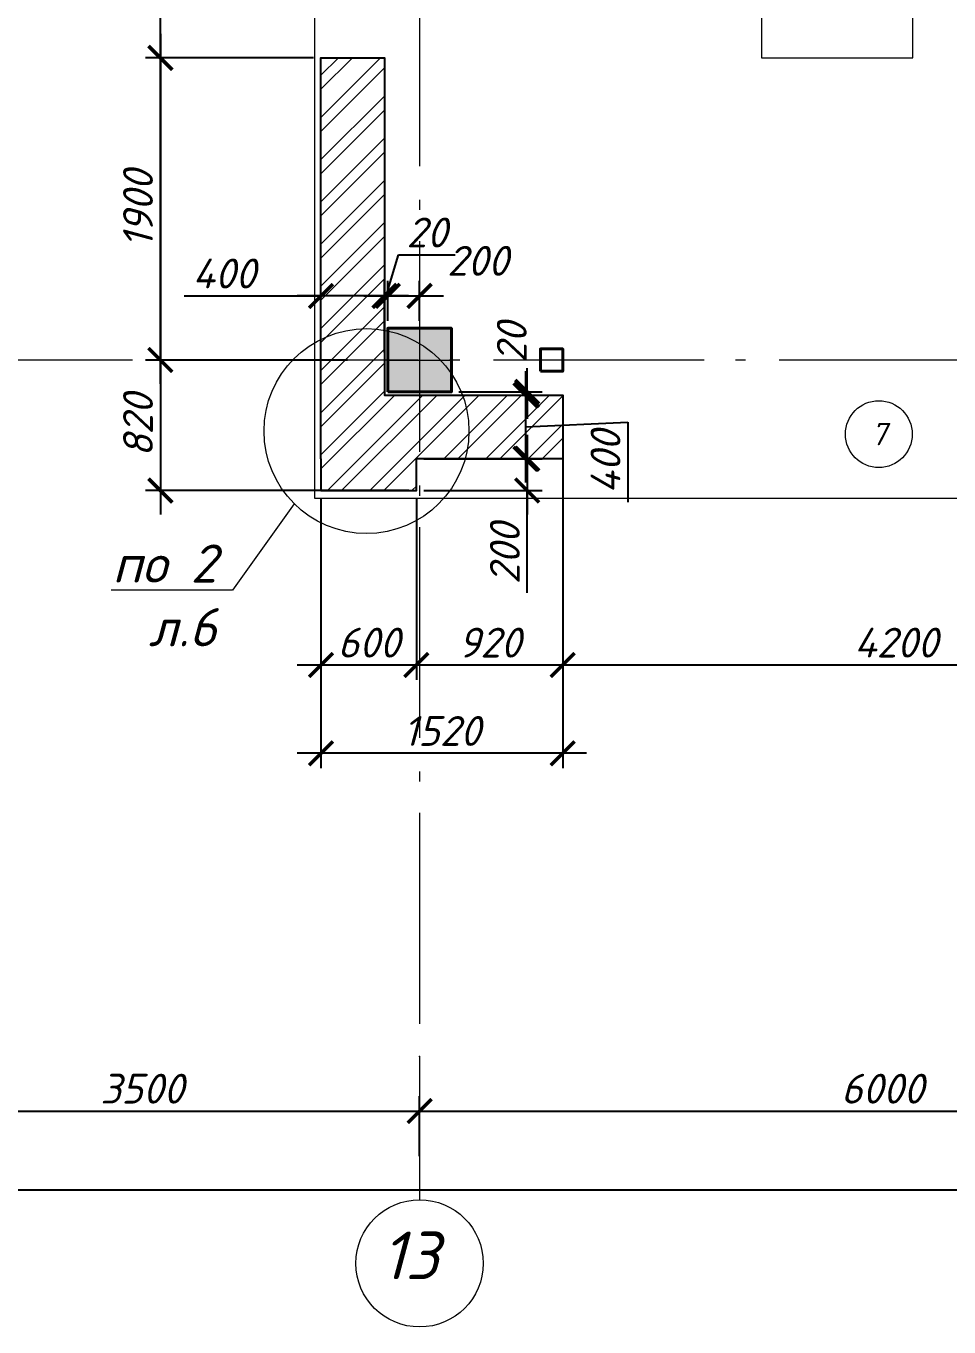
# Model space of a CAD drawing. Header units: millimetres. Extents: x -238377 to 196118, y -123284 to 30177.
# Drawn here: x -68892 to -63089, y 2393 to 10571 of the extents above; entities that cross this region are included whole.
import ezdxf
from ezdxf import colors
from ezdxf.entities.mleader import LeaderData, LeaderLine
from ezdxf.enums import TextEntityAlignment as Align
from ezdxf.math import Vec2, Vec3

# ---------------------------------------------------------------- set-up
doc = ezdxf.new("R2010")
doc.units = ezdxf.units.MM
doc.header["$MEASUREMENT"] = 0
doc.linetypes.add('Double Dashed', pattern=[1797.222233, 1325, -211.666656, 63.333344, -197.222233])
doc.layers.get('0').update_dxf_attribs({"lineweight": 5})
doc.layers.add('#Hatch', color=7, linetype='Continuous', lineweight=5, true_color=0x4d4d4d)
for name, color, linetype, lineweight in [('#Выноски', 150, 'Continuous', 15), ('#размеры', 7, 'Continuous', 5), ('колонны_Ном._пера__94', 252, 'Continuous', 13), ('колонны_Ном._пера__99', 7, 'Continuous', 40), ('оси_Ном._пера__96', 7, 'Continuous', 5), ('оси_Ном._пера__97', 7, 'Continuous', 20), ('чертеж_Ном._пера__97', 7, 'Continuous', 20)]:
    doc.layers.add(name, color=color, linetype=linetype, lineweight=lineweight)
for name, color, linetype in [('#стены наруж', 7, 'Continuous'), ('колонны', 7, 'Continuous'), ('оси', 7, 'Continuous'), ('чертеж', 7, 'Continuous')]:
    doc.layers.add(name, color=color, linetype=linetype)
doc.styles.get("Standard").update_dxf_attribs({"font": 'isocpeui.ttf'})
doc.styles.add('STEP PR', font='isocpeui.ttf')
doc.styles.add('СГЕНЕРИР_СТИЛЬ_3', font='gost_2_304-81_type.ttf')
doc.dimstyles.new('SPDS', dxfattribs={"dimscale": 10, "dimtxt": 2.5, "dimasz": 2, "dimexe": 1.25, "dimexo": 0.625, "dimtad": 1, "dimdec": 0, "dimrnd": 0.001, "dimtxsty": 'STEP PR', "dimblk": 'ARCHTICK', "dimcen": 2.5, "dimdle": 2, "dimclrd": 256, "dimclre": 256, "dimclrt": 7, "dimadec": 0, "dimazin": 2, "dimtfac": 0.75, "dimtdec": 0, "dimtmove": 1, "dimatfit": 3, "dimfxl": 1, "dimtolj": 1, "dimarcsym": 1})

# ---------------------------------------------------------------- blocks, each defined once
blk = doc.blocks.new('_ArchTick')
at = {"color": 0, "linetype": 'ByBlock', "const_width": 0.15}
blk.add_lwpolyline([(-0.5, -0.5), (0.5, 0.5)], dxfattribs=at)
blk = doc.blocks.new('*D461')
at = {"layer": '#размеры', "lineweight": -2, "transparency": 16777216}
for p, q in [((-128067.3, 4256.5), (-128067.3, 3160.8)), ((-60417.3, 3452.2), (-60417.3, 3160.8)), ((-128217.3, 3254.5), (-60267.3, 3254.5))]:
    blk.add_line(p, q, dxfattribs=at)
at = {"layer": 'Defpoints', "color": 0, "transparency": 16777216}
for p in [(-128067.3, 4303.4), (-60417.3, 3499.1), (-60417.3, 3254.5)]:
    blk.add_point(p, dxfattribs=at)
at = {"layer": '#размеры', "lineweight": -2, "transparency": 16777216, "xscale": 150, "yscale": 150, "zscale": 150, "rotation": 180}
blk.add_blockref('_ArchTick', (-128067.3, 3254.5), dxfattribs=at)
at = {"layer": '#размеры', "lineweight": -2, "transparency": 16777216, "xscale": 150, "yscale": 150, "zscale": 150}
blk.add_blockref('_ArchTick', (-60417.3, 3254.5), dxfattribs=at)
at = {"layer": '#размеры', "color": 7, "transparency": 16777216, "insert": (-94721.2, 3396.4), "char_height": 187.5, "attachment_point": 5, "style": 'STEP PR'}
blk.add_mtext('\\A1;67650', dxfattribs=at)
blk = doc.blocks.new('*D474')
at = {"layer": '#размеры', "lineweight": -2, "transparency": 16777216}
for p, q in [((-69917.3, 3466), (-69917.3, 3844.3)), ((-66417.3, 3546), (-66417.3, 3844.3)), ((-70067.3, 3750.6), (-66267.3, 3750.6))]:
    blk.add_line(p, q, dxfattribs=at)
at = {"layer": 'Defpoints', "color": 0, "transparency": 16777216}
for p in [(-66417.3, 3750.6), (-66417.3, 3499.1), (-69917.3, 3419.1)]:
    blk.add_point(p, dxfattribs=at)
at = {"layer": '#размеры', "lineweight": -2, "transparency": 16777216, "xscale": 150, "yscale": 150, "zscale": 150, "rotation": 180}
blk.add_blockref('_ArchTick', (-69917.3, 3750.6), dxfattribs=at)
at = {"layer": '#размеры', "lineweight": -2, "transparency": 16777216, "xscale": 150, "yscale": 150, "zscale": 150}
blk.add_blockref('_ArchTick', (-66417.3, 3750.6), dxfattribs=at)
at = {"layer": '#размеры', "color": 7, "transparency": 16777216, "insert": (-68162.6, 3891.2), "char_height": 187.5, "attachment_point": 5, "style": 'STEP PR'}
blk.add_mtext('\\A1;3500', dxfattribs=at)
blk = doc.blocks.new('*D475')
at = {"layer": '#размеры', "lineweight": -2, "transparency": 16777216}
for p, q in [((-66417.3, 3466), (-66417.3, 3844.3)), ((-60417.3, 3466), (-60417.3, 3844.3)), ((-66567.3, 3750.6), (-60267.3, 3750.6))]:
    blk.add_line(p, q, dxfattribs=at)
at = {"layer": 'Defpoints', "color": 0, "transparency": 16777216}
for p in [(-60417.3, 3750.6), (-66417.3, 3419.1), (-60417.3, 3419.1)]:
    blk.add_point(p, dxfattribs=at)
at = {"layer": '#размеры', "lineweight": -2, "transparency": 16777216, "xscale": 150, "yscale": 150, "zscale": 150, "rotation": 180}
blk.add_blockref('_ArchTick', (-66417.3, 3750.6), dxfattribs=at)
at = {"layer": '#размеры', "lineweight": -2, "transparency": 16777216, "xscale": 150, "yscale": 150, "zscale": 150}
blk.add_blockref('_ArchTick', (-60417.3, 3750.6), dxfattribs=at)
at = {"layer": '#размеры', "color": 7, "transparency": 16777216, "insert": (-63508.2, 3891.2), "char_height": 187.5, "attachment_point": 5, "style": 'STEP PR'}
blk.add_mtext('\\A1;6000', dxfattribs=at)
blk = doc.blocks.new('*D486')
at = {"layer": '#размеры', "lineweight": -2, "transparency": 16777216}
for p, q in [((-65517.3, 8044.2), (-65517.3, 6460.7)), ((-61317.3, 8044.2), (-61317.3, 6460.7)), ((-65667.3, 6554.5), (-61167.3, 6554.5))]:
    blk.add_line(p, q, dxfattribs=at)
at = {"layer": 'Defpoints', "color": 0, "transparency": 16777216}
for p in [(-65517.3, 8091), (-61317.3, 8091), (-61317.3, 6554.5)]:
    blk.add_point(p, dxfattribs=at)
at = {"layer": '#размеры', "lineweight": -2, "transparency": 16777216, "xscale": 150, "yscale": 150, "zscale": 150, "rotation": 180}
blk.add_blockref('_ArchTick', (-65517.3, 6554.5), dxfattribs=at)
at = {"layer": '#размеры', "lineweight": -2, "transparency": 16777216, "xscale": 150, "yscale": 150, "zscale": 150}
blk.add_blockref('_ArchTick', (-61317.3, 6554.5), dxfattribs=at)
at = {"layer": '#размеры', "color": 7, "transparency": 16777216, "insert": (-63422.3, 6695.1), "char_height": 187.5, "attachment_point": 5, "style": 'STEP PR'}
blk.add_mtext('\\A1;4200', dxfattribs=at)
blk = doc.blocks.new('*D492')
at = {"layer": '#размеры', "lineweight": -2, "transparency": 16777216}
for p, q in [((-68047.2, 10221), (-68047.2, 11541)), ((-66984.2, 11391), (-68140.9, 11391)), ((-67084.2, 10371), (-68140.9, 10371))]:
    blk.add_line(p, q, dxfattribs=at)
at = {"layer": 'Defpoints', "color": 0, "transparency": 16777216}
for p in [(-68047.2, 11391), (-66937.3, 11391), (-67037.3, 10371)]:
    blk.add_point(p, dxfattribs=at)
at = {"layer": '#размеры', "lineweight": -2, "transparency": 16777216, "xscale": 150, "yscale": 150, "zscale": 150}
for p, rotation in [((-68047.2, 11391), 90), ((-68047.2, 10371), 270)]:
    blk.add_blockref('_ArchTick', p, dxfattribs=dict(at, rotation=rotation))
at = {"layer": '#размеры', "color": 7, "transparency": 16777216, "insert": (-68187.8, 10881), "char_height": 187.5, "attachment_point": 5, "rotation": 90, "style": 'STEP PR'}
blk.add_mtext('\\A1;1020', dxfattribs=at)
blk = doc.blocks.new('*D493')
at = {"layer": '#размеры', "lineweight": -2, "transparency": 16777216}
for p, q in [((-68047.2, 10521), (-68047.2, 8321)), ((-67084.2, 10371), (-68140.9, 10371)), ((-66870.6, 8471), (-68140.9, 8471))]:
    blk.add_line(p, q, dxfattribs=at)
at = {"layer": 'Defpoints', "color": 0, "transparency": 16777216}
for p in [(-67037.3, 10371), (-68047.2, 8471), (-66823.7, 8471)]:
    blk.add_point(p, dxfattribs=at)
at = {"layer": '#размеры', "lineweight": -2, "transparency": 16777216, "xscale": 150, "yscale": 150, "zscale": 150}
for p, rotation in [((-68047.2, 10371), 90), ((-68047.2, 8471), 270)]:
    blk.add_blockref('_ArchTick', p, dxfattribs=dict(at, rotation=rotation))
at = {"layer": '#размеры', "color": 7, "transparency": 16777216, "insert": (-68187.8, 9421), "char_height": 187.5, "attachment_point": 5, "rotation": 90, "style": 'STEP PR'}
blk.add_mtext('\\A1;1900', dxfattribs=at)
blk = doc.blocks.new('Колонна_15_1', base_point=(22379, 71855.7))
at = {"layer": 'колонны_Ном._пера__94', "linetype": 'Continuous', "true_color": 0x7d7d7d}
blk.add_hatch(color=8, dxfattribs=at).paths.add_polyline_path([(22179, 71646.7), (22579, 71646.7), (22579, 72046.7), (22179, 72046.7)])
blk.add_hatch(color=8, dxfattribs=at).paths.add_polyline_path([(22179, 71646.7), (22579, 71646.7), (22579, 72046.7), (22179, 72046.7)])
at = {"layer": 'колонны_Ном._пера__99', "linetype": 'Continuous', "flags": 128}
blk.add_lwpolyline([(22179, 71646.7), (22579, 71646.7), (22579, 72046.7), (22179, 72046.7)], close=True, dxfattribs=at)
at = {"layer": 'колонны_Ном._пера__99', "color": 8, "linetype": 'Continuous', "true_color": 0x737373, "flags": 128}
blk.add_lwpolyline([(22179, 71646.7), (22579, 71646.7), (22579, 72046.7), (22179, 72046.7)], close=True, dxfattribs=at)
at = {"layer": 'оси_Ном._пера__96', "color": 253, "lineweight": 5, "true_color": 0x9c9c9c}
for points in [[(22379.3, 72046.7), (22379.3, 71646.7)], [(22379.3, 72046.7), (22379.3, 71646.7)], [(22179, 71846.7), (22579, 71846.7)], [(22179, 71846.7), (22579, 71846.7)]]:
    blk.add_lwpolyline(points, dxfattribs=at)
blk = doc.blocks.new('*D610')
at = {"layer": '#размеры', "lineweight": -2, "transparency": 16777216}
for p, q in [((-68047.2, 8321), (-68047.2, 10521)), ((-67084.2, 10371), (-68140.9, 10371)), ((-67224.4, 8471), (-68140.9, 8471))]:
    blk.add_line(p, q, dxfattribs=at)
at = {"layer": 'Defpoints', "color": 0, "transparency": 16777216}
for p in [(-68047.2, 10371), (-67037.3, 10371), (-67177.5, 8471)]:
    blk.add_point(p, dxfattribs=at)
at = {"layer": '#размеры', "lineweight": -2, "transparency": 16777216, "xscale": 150, "yscale": 150, "zscale": 150}
for p, rotation in [((-68047.2, 10371), 90), ((-68047.2, 8471), 270)]:
    blk.add_blockref('_ArchTick', p, dxfattribs=dict(at, rotation=rotation))
at = {"layer": '#размеры', "color": 7, "transparency": 16777216, "insert": (-68187.8, 9421), "char_height": 187.5, "attachment_point": 5, "rotation": 90, "style": 'STEP PR'}
blk.add_mtext('\\A1;1900', dxfattribs=at)
blk = doc.blocks.new('*D611')
at = {"layer": '#размеры', "lineweight": -2, "transparency": 16777216}
for p, q in [((-68047.2, 8621), (-68047.2, 7501)), ((-67122.4, 8471), (-68140.9, 8471)), ((-66484.2, 7651), (-68140.9, 7651))]:
    blk.add_line(p, q, dxfattribs=at)
at = {"layer": 'Defpoints', "color": 0, "transparency": 16777216}
for p in [(-67075.5, 8471), (-68047.2, 7651), (-66437.3, 7651)]:
    blk.add_point(p, dxfattribs=at)
at = {"layer": '#размеры', "lineweight": -2, "transparency": 16777216, "xscale": 150, "yscale": 150, "zscale": 150}
for p, rotation in [((-68047.2, 8471), 90), ((-68047.2, 7651), 270)]:
    blk.add_blockref('_ArchTick', p, dxfattribs=dict(at, rotation=rotation))
at = {"layer": '#размеры', "color": 7, "transparency": 16777216, "insert": (-68187.8, 8061), "char_height": 187.5, "attachment_point": 5, "rotation": 90, "style": 'STEP PR'}
blk.add_mtext('\\A1;820', dxfattribs=at)
blk = doc.blocks.new('Стандартный маркер сетки_17')
at = {"layer": 'оси_Ном._пера__96', "linetype": 'Double Dashed'}
for p, q in [((900, 0), (20403.4, 0)), ((20403.4, 0), (21303.4, 0))]:
    blk.add_line(p, q, dxfattribs=at)
blk.add_point((20403.4, 0), dxfattribs=at)
blk.add_point((20403.4, 0), dxfattribs=at)
at = {"layer": 'оси_Ном._пера__97', "linetype": 'Continuous'}
blk.add_circle((21703.4, 0), 400, dxfattribs=at)
at = {"layer": 'оси_Ном._пера__96', "style": 'СГЕНЕРИР_СТИЛЬ_3'}
blk.add_attdef('AC_MarkerText_1', text='', height=350, rotation=90, dxfattribs=at).set_placement((21973.1, -122.2), align=Align.BOTTOM_LEFT)
blk = doc.blocks.new('*D638')
at = {"layer": '#размеры', "lineweight": -2, "transparency": 16777216}
for p, q in [((-65517.3, 8044.2), (-65517.3, 5905.5)), ((-67037.3, 7604.2), (-67037.3, 5905.5)), ((-65367.3, 5999.2), (-67187.3, 5999.2))]:
    blk.add_line(p, q, dxfattribs=at)
at = {"layer": 'Defpoints', "color": 0, "transparency": 16777216}
for p in [(-65517.3, 8091), (-67037.3, 7651), (-67037.3, 5999.2)]:
    blk.add_point(p, dxfattribs=at)
at = {"layer": '#размеры', "lineweight": -2, "transparency": 16777216, "xscale": 150, "yscale": 150, "zscale": 150, "rotation": 180}
blk.add_blockref('_ArchTick', (-67037.3, 5999.2), dxfattribs=at)
at = {"layer": '#размеры', "lineweight": -2, "transparency": 16777216, "xscale": 150, "yscale": 150, "zscale": 150}
blk.add_blockref('_ArchTick', (-65517.3, 5999.2), dxfattribs=at)
at = {"layer": '#размеры', "color": 7, "transparency": 16777216, "insert": (-66277.3, 6139.8), "char_height": 187.5, "attachment_point": 5, "style": 'STEP PR'}
blk.add_mtext('\\A1;1520', dxfattribs=at)
blk = doc.blocks.new('*D538')
at = {"layer": '#размеры', "lineweight": -2, "transparency": 16777216}
for p, q in [((-67037.3, 8517.9), (-67037.3, 8968.5)), ((-66637.3, 8517.9), (-66637.3, 8968.5)), ((-67897.5, 8874.7), (-67037.3, 8874.7)), ((-66487.3, 8874.7), (-67187.3, 8874.7))]:
    blk.add_line(p, q, dxfattribs=at)
at = {"layer": 'Defpoints', "color": 0, "transparency": 16777216}
for p in [(-67037.3, 8874.7), (-67037.3, 8471), (-66637.3, 8471)]:
    blk.add_point(p, dxfattribs=at)
at = {"layer": '#размеры', "lineweight": -2, "transparency": 16777216, "xscale": 150, "yscale": 150, "zscale": 150, "rotation": 180}
blk.add_blockref('_ArchTick', (-67037.3, 8874.7), dxfattribs=at)
at = {"layer": '#размеры', "lineweight": -2, "transparency": 16777216, "xscale": 150, "yscale": 150, "zscale": 150}
blk.add_blockref('_ArchTick', (-66637.3, 8874.7), dxfattribs=at)
at = {"layer": '#размеры', "color": 7, "transparency": 16777216, "insert": (-67646.8, 9015.4), "char_height": 187.5, "attachment_point": 5, "style": 'STEP PR'}
blk.add_mtext('\\A1;400', dxfattribs=at)
blk = doc.blocks.new('*D639')
at = {"layer": '#размеры', "lineweight": -2, "transparency": 16777216}
for p, q in [((-66617.3, 8717.9), (-66617.3, 8968.5)), ((-66417.3, 8717.9), (-66417.3, 8968.5)), ((-66767.3, 8874.7), (-66267.3, 8874.7))]:
    blk.add_line(p, q, dxfattribs=at)
at = {"layer": 'Defpoints', "color": 0, "transparency": 16777216}
for p in [(-66417.3, 8874.7), (-66617.3, 8671), (-66417.3, 8671)]:
    blk.add_point(p, dxfattribs=at)
at = {"layer": '#размеры', "lineweight": -2, "transparency": 16777216, "xscale": 150, "yscale": 150, "zscale": 150, "rotation": 180}
blk.add_blockref('_ArchTick', (-66617.3, 8874.7), dxfattribs=at)
at = {"layer": '#размеры', "lineweight": -2, "transparency": 16777216, "xscale": 150, "yscale": 150, "zscale": 150}
blk.add_blockref('_ArchTick', (-66417.3, 8874.7), dxfattribs=at)
at = {"layer": '#размеры', "color": 7, "transparency": 16777216, "insert": (-66051.8, 9095.1), "char_height": 187.5, "attachment_point": 5, "style": 'STEP PR'}
blk.add_mtext('\\A1;200', dxfattribs=at)
blk = doc.blocks.new('*D712')
at = {"layer": '#размеры', "lineweight": -2, "transparency": 16777216}
for p, q in [((-66627.3, 8874.7), (-66550, 9132.6)), ((-66550, 9132.6), (-66193.9, 9132.6)), ((-66637.3, 8517.9), (-66637.3, 8968.5)), ((-66617.3, 8717.9), (-66617.3, 8968.5)), ((-66637.3, 8874.7), (-66787.3, 8874.7)), ((-66637.3, 8874.7), (-66617.3, 8874.7)), ((-66637.3, 8874.7), (-66617.3, 8874.7)), ((-66617.3, 8874.7), (-66467.3, 8874.7))]:
    blk.add_line(p, q, dxfattribs=at)
at = {"layer": 'Defpoints', "color": 0, "transparency": 16777216}
for p in [(-66617.3, 8874.7), (-66617.3, 8671), (-66637.3, 8471)]:
    blk.add_point(p, dxfattribs=at)
at = {"layer": '#размеры', "lineweight": -2, "transparency": 16777216, "xscale": 150, "yscale": 150, "zscale": 150}
blk.add_blockref('_ArchTick', (-66637.3, 8874.7), dxfattribs=at)
at = {"layer": '#размеры', "lineweight": -2, "transparency": 16777216, "xscale": 150, "yscale": 150, "zscale": 150, "rotation": 180}
blk.add_blockref('_ArchTick', (-66617.3, 8874.7), dxfattribs=at)
at = {"layer": '#размеры', "color": 7, "transparency": 16777216, "insert": (-66371.9, 9273.2), "char_height": 187.5, "attachment_point": 5, "style": 'STEP PR'}
blk.add_mtext('\\A1;20', dxfattribs=at)
blk = doc.blocks.new('*D713')
at = {"layer": '#размеры', "lineweight": -2, "transparency": 16777216}
for p, q in [((-65740.8, 8271), (-65740.8, 8421)), ((-66170.5, 8271), (-65647, 8271)), ((-65740.8, 8271), (-65740.8, 8251)), ((-66181.4, 8251), (-65647, 8251)), ((-65740.8, 8251), (-65740.8, 8101))]:
    blk.add_line(p, q, dxfattribs=at)
at = {"layer": 'Defpoints', "color": 0, "transparency": 16777216}
for p in [(-66217.3, 8271), (-66228.3, 8251), (-65740.8, 8251)]:
    blk.add_point(p, dxfattribs=at)
at = {"layer": '#размеры', "lineweight": -2, "transparency": 16777216, "xscale": 150, "yscale": 150, "zscale": 150}
for p, rotation in [((-65740.8, 8271), 270), ((-65740.8, 8251), 90)]:
    blk.add_blockref('_ArchTick', p, dxfattribs=dict(at, rotation=rotation))
at = {"layer": '#размеры', "color": 7, "transparency": 16777216, "insert": (-65838, 8580.5), "char_height": 187.5, "attachment_point": 5, "rotation": 90, "style": 'STEP PR'}
blk.add_mtext('\\A1;20', dxfattribs=at)
blk = doc.blocks.new('*D714')
at = {"layer": '#размеры', "lineweight": -2, "transparency": 16777216}
for p, q in [((-65751.8, 8401), (-65751.8, 7701)), ((-66181.4, 8251), (-65658, 8251)), ((-65751.8, 8051), (-65108, 8080.2)), ((-65108, 8080.2), (-65108, 7578.9)), ((-66390.5, 7851), (-65658, 7851))]:
    blk.add_line(p, q, dxfattribs=at)
at = {"layer": 'Defpoints', "color": 0, "transparency": 16777216}
for p in [(-66228.3, 8251), (-66437.3, 7851), (-65751.8, 7851)]:
    blk.add_point(p, dxfattribs=at)
at = {"layer": '#размеры', "lineweight": -2, "transparency": 16777216, "xscale": 150, "yscale": 150, "zscale": 150}
for p, rotation in [((-65751.8, 8251), 90), ((-65751.8, 7851), 270)]:
    blk.add_blockref('_ArchTick', p, dxfattribs=dict(at, rotation=rotation))
at = {"layer": '#размеры', "color": 7, "transparency": 16777216, "insert": (-65248.6, 7829.6), "char_height": 187.5, "attachment_point": 5, "rotation": 90, "style": 'STEP PR'}
blk.add_mtext('\\A1;400', dxfattribs=at)
blk = doc.blocks.new('*D715')
at = {"layer": '#размеры', "lineweight": -2, "transparency": 16777216}
for p, q in [((-65740.8, 8001), (-65740.8, 7501)), ((-66390.5, 7851), (-65647, 7851)), ((-66390.5, 7651), (-65647, 7651)), ((-65740.8, 7008.4), (-65740.8, 7651))]:
    blk.add_line(p, q, dxfattribs=at)
at = {"layer": 'Defpoints', "color": 0, "transparency": 16777216}
for p in [(-66437.3, 7851), (-66437.3, 7651), (-65740.8, 7651)]:
    blk.add_point(p, dxfattribs=at)
at = {"layer": '#размеры', "lineweight": -2, "transparency": 16777216, "xscale": 150, "yscale": 150, "zscale": 150}
for p, rotation in [((-65740.8, 7851), 90), ((-65740.8, 7651), 270)]:
    blk.add_blockref('_ArchTick', p, dxfattribs=dict(at, rotation=rotation))
at = {"layer": '#размеры', "color": 7, "transparency": 16777216, "insert": (-65881.4, 7254.4), "char_height": 187.5, "attachment_point": 5, "rotation": 90, "style": 'STEP PR'}
blk.add_mtext('\\A1;200', dxfattribs=at)
blk = doc.blocks.new('_None')
blk = doc.blocks.new('*U225')
at = {"color": 0, "linetype": 'ByBlock', "lineweight": -2}
blk.add_circle((0, 0), 6, dxfattribs=at)
blk.add_attdef('Узел', text='', height=4, dxfattribs=at).set_placement((0, 0), align=Align.MIDDLE_CENTER)
blk = doc.blocks.new('*D718')
at = {"layer": '#размеры', "lineweight": -2, "transparency": 16777216}
for p, q in [((-67037.3, 7604.2), (-67037.3, 6460.7)), ((-66437.3, 7604.2), (-66437.3, 6460.7)), ((-67187.3, 6554.5), (-66287.3, 6554.5))]:
    blk.add_line(p, q, dxfattribs=at)
at = {"layer": 'Defpoints', "color": 0, "transparency": 16777216}
for p in [(-67037.3, 7651), (-66437.3, 7651), (-66437.3, 6554.5)]:
    blk.add_point(p, dxfattribs=at)
at = {"layer": '#размеры', "lineweight": -2, "transparency": 16777216, "xscale": 150, "yscale": 150, "zscale": 150, "rotation": 180}
blk.add_blockref('_ArchTick', (-67037.3, 6554.5), dxfattribs=at)
at = {"layer": '#размеры', "lineweight": -2, "transparency": 16777216, "xscale": 150, "yscale": 150, "zscale": 150}
blk.add_blockref('_ArchTick', (-66437.3, 6554.5), dxfattribs=at)
at = {"layer": '#размеры', "color": 7, "transparency": 16777216, "insert": (-66737.3, 6695.1), "char_height": 187.5, "attachment_point": 5, "style": 'STEP PR'}
blk.add_mtext('\\A1;600', dxfattribs=at)
blk = doc.blocks.new('*D719')
at = {"layer": '#размеры', "lineweight": -2, "transparency": 16777216}
for p, q in [((-65517.3, 7804.2), (-65517.3, 6460.7)), ((-66437.3, 7604.2), (-66437.3, 6460.7)), ((-66587.3, 6554.5), (-65367.3, 6554.5))]:
    blk.add_line(p, q, dxfattribs=at)
at = {"layer": 'Defpoints', "color": 0, "transparency": 16777216}
for p in [(-65517.3, 7851), (-66437.3, 7651), (-65517.3, 6554.5)]:
    blk.add_point(p, dxfattribs=at)
at = {"layer": '#размеры', "lineweight": -2, "transparency": 16777216, "xscale": 150, "yscale": 150, "zscale": 150, "rotation": 180}
blk.add_blockref('_ArchTick', (-66437.3, 6554.5), dxfattribs=at)
at = {"layer": '#размеры', "lineweight": -2, "transparency": 16777216, "xscale": 150, "yscale": 150, "zscale": 150}
blk.add_blockref('_ArchTick', (-65517.3, 6554.5), dxfattribs=at)
at = {"layer": '#размеры', "color": 7, "transparency": 16777216, "insert": (-65977.3, 6695.1), "char_height": 187.5, "attachment_point": 5, "style": 'STEP PR'}
blk.add_mtext('\\A1;920', dxfattribs=at)

msp = doc.modelspace()

# ---------------------------------------------------------------- hatches: boundary and pattern name
at = {"layer": '#Hatch'}
h = msp.add_hatch(dxfattribs=at)
h.set_pattern_fill('ANSI32', color=256, scale=500)
h.set_pattern_definition([(45, (-82796.33, -48984.63), (-132.5825, 132.5825), []), (45, (-82707.94, -48984.63), (-132.5825, 132.5825), [])])
h.paths.add_polyline_path([(-66637.3, 10371), (-67037.3, 10371), (-66962.5, 10372), (-66700.4, 10371.1)])
h.paths.add_polyline_path([(-67037.3, 7851), (-67037.3, 7651), (-66435.3, 7651), (-66435.3, 7851), (-66417.3, 7851), (-66417.3, 8251), (-66637.3, 8251), (-66637.3, 10371), (-67037.3, 10371)])
h.paths.add_polyline_path([(-65517.3, 7851), (-65517.3, 8251), (-66417.3, 8251), (-66417.3, 7851)])

# ---------------------------------------------------------------- linework, layer by layer
at = {"layer": '#Выноски'}
msp.add_circle((-66751.2, 8024.6), 644.1, dxfattribs=at)
at = {"layer": '#стены наруж'}
for points in [[(-67037.3, 7851), (-67037.3, 10371), (-66637.3, 10371), (-66637.3, 8251), (-65517.3, 8251), (-65517.3, 7851), (-66437.3, 7851)], [(-67037.3, 7851), (-67037.3, 7851), (-67037.3, 7651), (-66437.3, 7651), (-66437.3, 7851), (-66437.3, 7851)]]:
    msp.add_lwpolyline(points, dxfattribs=at)
at = {"layer": 'колонны_Ном._пера__99', "linetype": 'Continuous', "flags": 128}
msp.add_lwpolyline([(-65657.3, 8401), (-65517.3, 8401), (-65517.3, 8541), (-65657.3, 8541)], close=True, dxfattribs=at)
at = {"layer": 'оси_Ном._пера__96', "linetype": 'Double Dashed'}
msp.add_line((-57439.6, 8471), (-129908.6, 8471), dxfattribs=at)
at = {"layer": 'чертеж', "color": 5, "lineweight": 0}
msp.add_lwpolyline([(-97717.3, 20555.9), (-97717.3, 23520), (-59767.3, 23521.2), (-59767.3, 7601), (-67075.5, 7601), (-67075.7, 13671), (-97717.3, 13671), (-97717.3, 20555.9)], dxfattribs=at)
at = {"layer": 'чертеж_Ном._пера__97', "linetype": 'Continuous', "lineweight": 0, "flags": 128}
msp.add_lwpolyline([(-64267.3, 10371), (-63317.3, 10371), (-63317.3, 14371), (-64267.3, 14371)], close=True, dxfattribs=at)

# ---------------------------------------------------------------- block references
at = {"layer": '#размеры', "xscale": 35, "yscale": 35, "zscale": 35}
msp.add_blockref('*U225', (-63530, 8005.8), dxfattribs=at).add_auto_attribs({'Узел': '7'})
at = {"layer": 'колонны'}
msp.add_blockref('Колонна_15_1', (-66417.3, 8480), dxfattribs=at)
at = {"layer": 'оси', "color": 251, "lineweight": 5}
ref = msp.add_blockref('Стандартный маркер сетки_17', (-66417.3, 24496.5), dxfattribs=dict(at, zscale=1000, rotation=270))
ref.add_attrib('AC_MarkerText_1', '13', dxfattribs={"color": 7, "linetype": 'Continuous', "lineweight": 13, "height": 300, "rotation": 360}).set_placement((-66658.2, 2603.1), align=Align.BOTTOM_LEFT)

# ---------------------------------------------------------------- dimensions: what is measured, and where the dimension line sits
at = {"layer": '#размеры'}
for base, p1, p2, picture, middle in [((-68047.2, 11391), (-67037.3, 10371), (-66937.3, 11391), '*D492', (-68047.2, 10881)), ((-68047.2, 8471), (-67037.3, 10371), (-66823.7, 8471), '*D493', (-68047.2, 9421)), ((-65740.8, 8251), (-66217.3, 8271), (-66228.3, 8251), '*D713', (-65697.4, 8580.5)), ((-68047.2, 7651), (-67075.5, 8471), (-66437.3, 7651), '*D611', (-68047.2, 8061)), ((-65751.8, 7851), (-66228.3, 8251), (-66437.3, 7851), '*D714', (-65108, 8033.3)), ((-65740.8, 7651), (-66437.3, 7851), (-66437.3, 7651), '*D715', (-65698.7, 7254.4))]:
    dim = msp.add_linear_dim(base=base, p1=p1, p2=p2, angle=90, dimstyle='SPDS', override={"dimscale": 75, "dimtxsty": 'STEP PR'}, dxfattribs=at)
    dim.commit()
    dim.dimension.update_dxf_attribs({"geometry": picture, "text_midpoint": middle, "dimtype": 160})
dim = msp.add_linear_dim(base=(-68047.2, 10371), p1=(-67177.5, 8471), p2=(-67037.3, 10371), angle=90, dimstyle='SPDS', override={"dimscale": 75, "dimtxsty": 'STEP PR'}, dxfattribs=at)
dim.commit()
dim.dimension.update_dxf_attribs({"geometry": '*D610', "text_midpoint": (-68187.8, 9421)})
for base, p1, p2, picture, middle in [((-66617.3, 8874.7), (-66637.3, 8471), (-66617.3, 8671), '*D712', (-66503.1, 9273.2)), ((-67037.3, 5999.2), (-65517.3, 8091), (-67037.3, 7651), '*D638', (-66277.3, 6139.8)), ((-66437.3, 6554.5), (-67037.3, 7651), (-66437.3, 7651), '*D718', (-66737.3, 6695.1))]:
    dim = msp.add_linear_dim(base=base, p1=p1, p2=p2, dimstyle='SPDS', override={"dimscale": 75, "dimtxsty": 'STEP PR'}, dxfattribs=at)
    dim.commit()
    dim.dimension.update_dxf_attribs({"geometry": picture, "text_midpoint": middle})
for base, p1, p2, picture, middle in [((-66417.3, 8874.7), (-66617.3, 8671), (-66417.3, 8671), '*D639', (-66051.8, 8954.4)), ((-67037.3, 8874.7), (-66637.3, 8471), (-67037.3, 8471), '*D538', (-67646.8, 8763.2)), ((-61317.3, 6554.5), (-65517.3, 8091), (-61317.3, 8091), '*D486', (-63422.3, 6554.5)), ((-60417.3, 3254.5), (-128067.3, 4303.4), (-60417.3, 3499.1), '*D461', (-94721.2, 3254.5)), ((-66417.3, 3750.6), (-69917.3, 3419.1), (-66417.3, 3499.1), '*D474', (-68162.6, 3750.6)), ((-60417.3, 3750.6), (-66417.3, 3419.1), (-60417.3, 3419.1), '*D475', (-63508.2, 3750.6))]:
    dim = msp.add_linear_dim(base=base, p1=p1, p2=p2, dimstyle='SPDS', override={"dimscale": 75, "dimtxsty": 'STEP PR'}, dxfattribs=at)
    dim.commit()
    dim.dimension.update_dxf_attribs({"geometry": picture, "text_midpoint": middle, "dimtype": 160})
at = {"layer": '#размеры', "color": 210}
dim = msp.add_linear_dim(base=(-65517.3, 6554.5), p1=(-66437.3, 7651), p2=(-65517.3, 7851), dimstyle='SPDS', override={"dimscale": 75, "dimtxsty": 'STEP PR'}, dxfattribs=at)
dim.commit()
dim.dimension.update_dxf_attribs({"geometry": '*D719', "text_midpoint": (-65977.3, 6695.1)})

# ---------------------------------------------------------------- leaders
at = {"layer": '#Выноски'}
ml = msp.add_multileader_mtext('Standard', dxfattribs=at)
ml.set_content('\\A1;по 2\\Pл.6', color=256, style='STEP PR')
ml.set_leader_properties(color=256, linetype='ByLayer', lineweight=-1)
ml.set_arrow_properties(name='NONE')
ml.build(insert=Vec2(0, 0))
ml.multileader.update_dxf_attribs({"text_left_attachment_type": 6, "text_right_attachment_type": 6, "dogleg_length": 0, "arrow_head_size": 240})
ctx = ml.context
ctx.base_point, ctx.char_height, ctx.arrow_head_size, ctx.landing_gap_size, ctx.plane_origin = Vec3(-68461, 7024.1), 240, 240, 100, Vec3(-62072.6, -5136.3)
ctx.left_attachment, ctx.right_attachment, ctx.text_align_type = 6, 6, 2
notes = []
notes.append((ctx, [(1, (1, 1, 0), (-67593.3, 7024.1), (-1, 0), 0, [(0, [(-67205.1, 7567.6)], 0, [])])]))
ctx.mtext.insert, ctx.mtext.rotation, ctx.mtext.width, ctx.mtext.alignment, ctx.mtext.flow_direction = Vec3(-67693.3, 7312.1), 6.283185, 962.318, 3, 5
for ctx, leaders in notes:
    for number, flags, end, landing, length, lines in leaders:
        leader = LeaderData()
        leader.index, (leader.has_last_leader_line, leader.has_dogleg_vector, leader.attachment_direction) = number, flags
        leader.last_leader_point, leader.dogleg_vector, leader.dogleg_length = Vec3(end), Vec3(landing), length
        for number, points, colour, breaks in lines:
            line = LeaderLine()
            line.index, line.vertices, line.color, line.breaks = number, Vec3.list(points), colors.encode_raw_color(colour), breaks
            leader.lines.append(line)
        ctx.leaders.append(leader)

doc.saveas('drawing.dxf')
